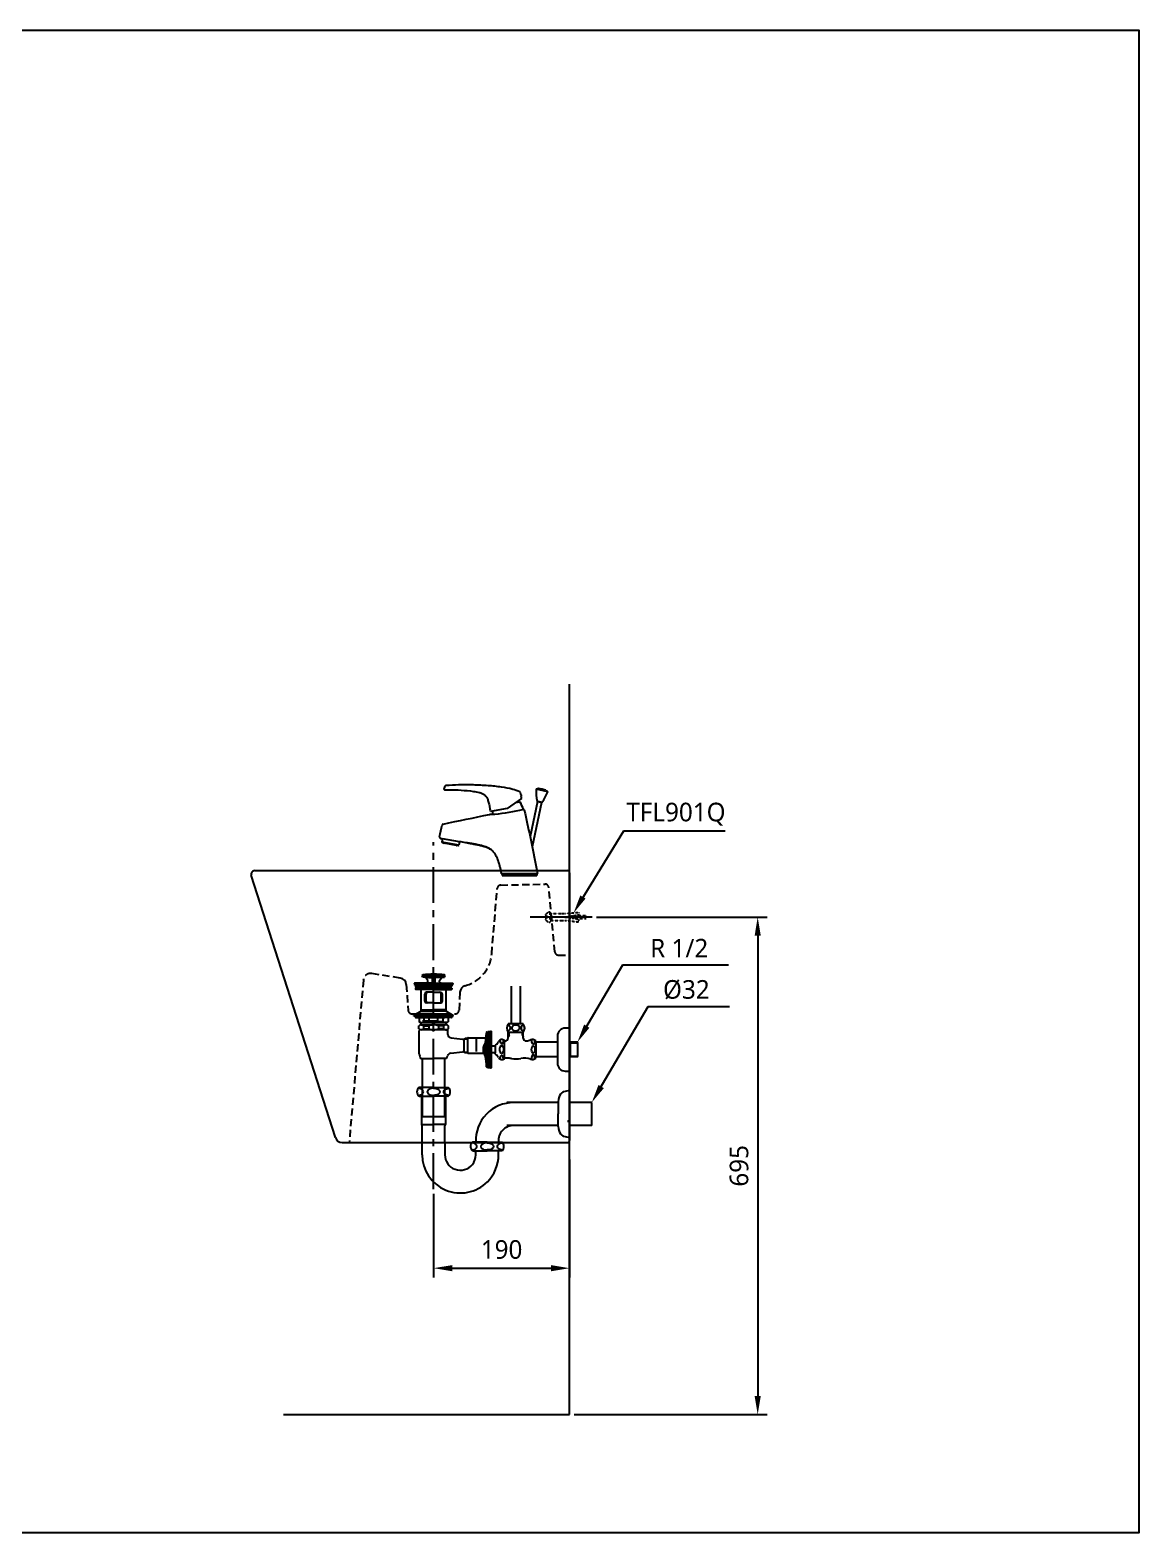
# Model space of a CAD drawing. Extents: x 7158 to 10258, y -4678 to -2578.
# Drawn here: x 8708 to 10258, y -4678 to -2578 of the extents above; entities that cross this region are included whole.
import ezdxf

# ---------------------------------------------------------------- set-up
doc = ezdxf.new("R2010")
doc.units = 0
doc.header["$LTSCALE"] = 20
doc.header["$MEASUREMENT"] = 0
for name, pattern in [('CENTER', [2, 1.25, -0.25, 0.25, -0.25]), ('CENTER2', [1.125, 0.75, -0.125, 0.125, -0.125]), ('HIDDEN', [0.375, 0.25, -0.125]), ('HIDDEN2', [0.1875, 0.125, -0.0625])]:
    doc.linetypes.add(name, pattern=pattern)
doc.layers.get('0').update_dxf_attribs({"linetype": 'CONTINUOUS'})
doc.layers.get('DEFPOINTS').update_dxf_attribs({"linetype": 'CONTINUOUS'})
for name, color, linetype in [('1', 1, 'CONTINUOUS'), ('2', 2, 'HIDDEN'), ('3', 3, 'CONTINUOUS'), ('4', 4, 'CONTINUOUS'), ('5', 5, 'CONTINUOUS'), ('6', 6, 'CONTINUOUS'), ('7', 7, 'CONTINUOUS'), ('CENTER', 2, 'CENTER')]:
    doc.layers.add(name, color=color, linetype=linetype)
doc.styles.get("Standard").update_dxf_attribs({"font": 'NanumGothic.ttf'})
doc.dimstyles.get("Standard").update_dxf_attribs({"dimtxt": 2.5, "dimasz": 2, "dimexe": 2, "dimexo": 1, "dimgap": 1.5, "dimtad": 1, "dimdec": 0, "dimlfac": 10, "dimrnd": 0.5, "dimzin": 0, "dimdsep": 46, "dimtxsty": 'Standard', "dimcen": 0, "dimclrt": 2, "dimadec": 0, "dimazin": 0, "dimtfac": 1, "dimtdec": 0, "dimtmove": 0, "dimatfit": 3, "dimfxl": 1, "dimtolj": 1, "dimtzin": 0, "dimarcsym": 0})

# ---------------------------------------------------------------- blocks, each defined once
blk = doc.blocks.new('A$C0DEF28B4')
at = {"layer": '3'}
for p, q in [((12.5, 194.6), (11.3, 196.7)), ((11.4, 196.5), (27.5, 196.5)), ((27.5, 194.6), (12.5, 194.6)), ((15, 194.4), (25.7, 193.7)), ((19.2, 189.7), (16.5, 193.6)), ((27.5, 194.6), (25.7, 193.7)), ((25.7, 193.7), (25.7, 186)), ((27, 194.3), (26.5, 187.9)), ((43.6, 196.5), (27.5, 196.5)), ((27.5, 194.6), (29.2, 193.7)), ((27.5, 194.6), (42.5, 194.6)), ((28, 194.3), (28.4, 187.9)), ((40, 194.4), (29.2, 193.7)), ((29.2, 193.7), (29.2, 186)), ((35.8, 189.7), (38.5, 193.6)), ((42.5, 194.6), (43.7, 196.7)), ((0.5, 185.6), (0.5, 185)), ((0.5, 185), (2.6, 183.5)), ((0.5, 185), (27.5, 185)), ((10.2, 186), (0.9, 186)), ((2.2, 183.3), (2.2, 182)), ((2.2, 179), (2.2, 177.7)), ((8.5, 183.5), (2.4, 183.5)), ((27.5, 177.5), (2.4, 177.5)), ((27.5, 181.5), (2.7, 181.5)), ((27.5, 179.5), (2.7, 179.5)), ((8.5, 183.5), (27.5, 183.5)), ((10, 146.9), (10, 177.5)), ((27.5, 186), (10.2, 186)), ((15.1, 161), (15.1, 171)), ((16.9, 161), (16.9, 171)), ((17.1, 186), (18.6, 186.8)), ((27.5, 173.5), (17.6, 173.5)), ((26.5, 188), (27.5, 188)), ((26.8, 186), (26.5, 188)), ((28.4, 188), (27.5, 188)), ((27.5, 186), (44.8, 186)), ((54.5, 185), (27.5, 185)), ((46.5, 183.5), (27.5, 183.5)), ((27.5, 181.5), (52.3, 181.5)), ((27.5, 179.5), (52.3, 179.5)), ((27.5, 177.5), (52.6, 177.5)), ((27.5, 173.5), (37.4, 173.5)), ((28.2, 186), (28.4, 188)), ((37.9, 186), (36.4, 186.8)), ((38.1, 161), (38.1, 171)), ((39.9, 161), (39.9, 171)), ((44.8, 186), (54.1, 186)), ((45, 146.9), (45, 177.5)), ((46.5, 183.5), (52.6, 183.5)), ((54.5, 185), (52.4, 183.5)), ((52.8, 183.3), (52.8, 182)), ((52.8, 179), (52.8, 177.7)), ((54.5, 185.6), (54.5, 185)), ((10.7, 149), (10, 150.2)), ((10, 149), (27.5, 149)), ((10.7, 146.9), (10.7, 149)), ((27.5, 158.5), (17.6, 158.5)), ((27.5, 158.5), (37.4, 158.5)), ((45, 149), (27.5, 149)), ((44.3, 149), (45, 150.2)), ((44.3, 146.9), (44.3, 149)), ((10, 146.9), (0, 140.9)), ((0, 139.9), (0, 140.9)), ((0, 140.9), (27.5, 140.9)), ((10, 139.9), (0, 139.9)), ((1.8, 139.9), (1.8, 138.6)), ((2.3, 138.1), (7.3, 138.1)), ((6.8, 122.4), (6.8, 126.6)), ((7.3, 138.1), (7.3, 132)), ((7.3, 138.1), (27.5, 138.1)), ((8.3, 131.4), (7.3, 132)), ((8.3, 131.4), (9.7, 131.4)), ((9.7, 131.4), (27.5, 131.4)), ((10, 146.9), (27.5, 146.9)), ((45, 139.9), (10, 139.9)), ((10, 128), (10, 131.4)), ((10.1, 128), (27.3, 128)), ((13.5, 126.6), (13.5, 122.4)), ((13.5, 126.6), (20.9, 126.6)), ((14.1, 132), (14.1, 138.1)), ((14.1, 132), (21.5, 132)), ((20.9, 126.6), (20.9, 122.4)), ((21.5, 132), (21.5, 138.1)), ((45, 146.9), (27.5, 146.9)), ((55, 140.9), (27.5, 140.9)), ((47.7, 138.1), (27.5, 138.1)), ((45.3, 131.4), (27.5, 131.4)), ((44.9, 128), (27.7, 128)), ((33.5, 132), (33.5, 138.1)), ((40.9, 132), (33.5, 132)), ((41.5, 126.6), (34.1, 126.6)), ((34.1, 126.6), (34.1, 122.4)), ((40.9, 132), (40.9, 138.1)), ((41.5, 126.6), (41.5, 122.4)), ((45, 146.9), (55, 140.9)), ((45, 139.9), (55, 139.9)), ((45, 128), (45, 131.4)), ((46.7, 131.4), (45.3, 131.4)), ((46.7, 131.4), (47.7, 132)), ((52.7, 138.1), (47.7, 138.1)), ((47.7, 138.1), (47.7, 132)), ((48.2, 122.4), (48.2, 126.6)), ((53.2, 139.9), (53.2, 138.6)), ((55, 139.9), (55, 140.9)), ((7.5, 87.4), (7.5, 120)), ((27.5, 121), (8.5, 121)), ((13.5, 122.4), (20.9, 122.4)), ((44.9, 121), (27.5, 121)), ((41.5, 122.4), (34.1, 122.4)), ((44.3, 121), (44.9, 121)), ((44.9, 121), (45.3, 121)), ((46.5, 121), (45, 121)), ((47.5, 114.6), (47.5, 120)), ((52, 109.7), (68, 107.9)), ((70, 108.2), (75.1, 108.2)), ((70.2, 89.8), (70.2, 108.3)), ((71.5, 109), (71.5, 108.2)), ((75.2, 109), (71.5, 109)), ((75.1, 108.2), (75.1, 109.2)), ((75.1, 88.8), (75.1, 108.2)), ((75.9, 110), (101.1, 110)), ((87.5, 90.5), (87.5, 107.9)), ((102.6, 108.5), (102.6, 102.7)), ((51.4, 88.3), (68, 90.1)), ((70.2, 89.8), (75.1, 89.8)), ((71.5, 89), (71.5, 89.8)), ((75.2, 89), (71.5, 89)), ((101.1, 88), (75.9, 88)), ((102.6, 102.7), (102.6, 89.5)), ((9.5, 81), (27.5, 81)), ((11.6, 81), (11.6, 0)), ((45.5, 81), (27.5, 81)), ((43.4, 0), (43.4, 81)), ((11.6, 0), (43.4, 0))]:
    blk.add_line(p, q, dxfattribs=at)
for centre, radius, start, end in [((12.3, 196.5), 1.1, 97.3204, 169.4262), ((27.5, 78.6), 120, 90, 97.3204), ((14.9, 192.4), 2, 35.2023, 86.2618), ((17.6, 188.6), 2, 300, 35.2023), ((27.5, 78.6), 120, 82.6796, 90), ((37.4, 188.6), 2, 144.7977, 240), ((40.1, 192.4), 2, 93.7382, 144.7977), ((42.6, 196.5), 1.1, 10.5738, 82.6796), ((0.9, 185.6), 0.4, 90, 180), ((2.4, 183.3), 0.2, 90, 180), ((2.7, 182), 0.5, 180, 270), ((2.7, 179), 0.5, 90, 180), ((2.4, 177.7), 0.2, 180, 270), ((6, 180.5), 1, 270, 90), ((17.6, 171), 2.5, 90, 180), ((19.4, 171), 2.5, 90, 180), ((35.6, 171), 2.5, 0, 90), ((37.4, 171), 2.5, 0, 90), ((49, 180.5), 1, 90, 270), ((52.3, 182), 0.5, 270, 0), ((52.3, 179), 0.5, 0, 90), ((52.6, 183.3), 0.2, 0, 90), ((52.6, 177.7), 0.2, 270, 0), ((54.1, 185.6), 0.4, 0, 90), ((17.6, 161), 2.5, 180, 270), ((19.4, 161), 2.5, 180, 270), ((35.6, 161), 2.5, 270, 0), ((37.4, 161), 2.5, 270, 0), ((2.3, 138.6), 0.5, 180, 270), ((10.1, 123.3), 4.7, 43.9409, 136.0591), ((10.7, 141.6), 10.2, 250.5679, 289.4321), ((27, 114.4), 13.6, 89.0643, 116.6472), ((27.3, 160.9), 29.5, 258.5956, 270.3737), ((27.7, 160.9), 29.5, 269.6263, 281.4044), ((28, 114.4), 13.6, 63.3528, 90.9357), ((44.3, 141.6), 10.2, 250.5679, 289.4321), ((44.9, 123.3), 4.7, 43.9409, 136.0591), ((52.7, 138.6), 0.5, 270, 0), ((10.1, 125.7), 4.7, 223.9409, 316.0591), ((8.5, 120), 1, 90, 180), ((27, 134.6), 13.6, 243.3528, 270.9357), ((28, 134.6), 13.6, 269.0643, 296.6472), ((44.9, 125.7), 4.7, 223.9409, 316.0591), ((46.5, 120), 1, 0, 90), ((52.5, 114.6), 5, 180, 263.8845), ((68.4, 112.9), 5, 265.3322, 308.1927), ((75.9, 109.2), 0.8, 90, 180), ((101.1, 108.5), 1.5, 0, 90), ((20.5, 87.9), 13, 182.42, 212.3), ((34.5, 87.9), 13, 327.7, 345.0405), ((51.9, 83.3), 5, 96.1155, 165.0405), ((68.4, 85.1), 5, 51.8073, 94.6678), ((75.9, 88.8), 0.8, 180, 270), ((101.1, 89.5), 1.5, 270, 0)]:
    blk.add_arc(centre, radius, start, end, dxfattribs=at)
at = {"layer": '7', "extrusion": (0, 1, 0)}
blk.add_line((7, 143.4, -9.3), (48, 143.4, -9.3), dxfattribs=at)
blk.add_line((7, 143.4, -9.3), (48, 143.4, -9.3), dxfattribs=at)
blk = doc.blocks.new('A$C60C84702')
at = {"layer": '4'}
for p, q in [((6.7, 147.4), (2.4, 147.4)), ((6.7, 147.4), (2.4, 147.4)), ((22.9, 147.4), (6.7, 147.4)), ((22.9, 147.4), (6.7, 147.4)), ((22.9, 147.4), (39.2, 147.4)), ((22.9, 147.4), (39.2, 147.4)), ((39.2, 147.4), (43.5, 147.4)), ((39.2, 147.4), (43.5, 147.4)), ((2.8, 135.4), (2.4, 135.4)), ((2.8, 135.4), (22.9, 135.4)), ((6.1, 135.4), (6.1, 95.6)), ((43.1, 135.4), (22.9, 135.4)), ((39.7, 135.4), (39.7, 95.6)), ((43.1, 135.4), (43.5, 135.4)), ((6.1, 95.6), (22.9, 95.6)), ((7.1, 53.4), (7.1, 93.9)), ((39.7, 95.6), (22.9, 95.6)), ((38.8, 70.8), (38.8, 93.9)), ((38.8, 70.8), (38.8, 53.4)), ((81.6, 71.1), (77.3, 71.1)), ((97.9, 71.1), (81.6, 71.1)), ((97.9, 71.1), (97.9, 71.1)), ((98, 71.1), (97.9, 71.1)), ((98, 71.1), (114.3, 71.1)), ((114.3, 71.1), (118.6, 71.1)), ((77.7, 59.1), (97.9, 59.1)), ((81.1, 59.1), (81.1, 58.4)), ((82.1, 53.4), (82.1, 56.8)), ((118.2, 59.1), (98, 59.1)), ((113.8, 53.4), (113.8, 59.1))]:
    blk.add_line(p, q, dxfattribs=at)
for points in [[(8.7, 141.4, 0.155217), (8.1, 143.2, 0.106747), (6.1, 145.1, 0.073043), (3.3, 146.2, 0.028511), (1.6, 146.6, 0.059523)], [(1.6, 136.2, 0.028511), (3.3, 136.5, 0.073043), (6.1, 137.6, 0.106747), (8.1, 139.5, 0.155217), (8.7, 141.4, 0.155217)], [(14.7, 143.1, 0.32729), (14.7, 139.6, 0.106373), (16.7, 137.8, 0.071219), (19.4, 136.8, 0.057537), (22.9, 136.4, 0.057537)], [(22.9, 146.4, 0.057537), (19.4, 146, 0.071219), (16.7, 144.9, 0.106373), (14.7, 143.1, 0.159483)], [(22.9, 146.4, 0.057537), (19.4, 146, 0.071219), (16.7, 144.9, 0.106373), (14.7, 143.1, 0.159483)], [(22.9, 146.4, -0.057537), (26.5, 146, -0.071219), (29.2, 144.9, -0.106373), (31.2, 143.1, -0.159483)], [(22.9, 146.4, -0.057537), (26.5, 146, -0.071219), (29.2, 144.9, -0.106373), (31.2, 143.1, -0.159483)], [(31.2, 143.1, -0.32729), (31.2, 139.6, -0.106373), (29.2, 137.8, -0.071219), (26.5, 136.8, -0.057537), (22.9, 136.4, -0.057537)], [(37.1, 141.4, -0.155217), (37.7, 143.2, -0.106747), (39.8, 145.1, -0.073043), (42.5, 146.2, -0.028511), (44.3, 146.6, -0.059523)], [(44.3, 136.2, -0.028511), (42.5, 136.5, -0.073043), (39.8, 137.6, -0.106747), (37.7, 139.5, -0.155217), (37.1, 141.4, -0.155217)], [(83.7, 65.1, 0.155217), (83.1, 66.9, 0.106747), (81, 68.8, 0.073043), (78.2, 69.9, 0.028511), (76.5, 70.3, 0.059523)], [(76.5, 59.9, 0.028511), (78.2, 60.2, 0.073043), (81, 61.3, 0.106747), (83.1, 63.2, 0.155217), (83.7, 65.1, 0.155217)], [(89.6, 66.8, 0.32729), (89.6, 63.3, 0.106373), (91.6, 61.5, 0.071219), (94.3, 60.5, 0.057537), (97.9, 60.1, 0.057537)], [(97.9, 70.1, 0.05879), (94.3, 69.7, 0.071219), (91.6, 68.6, 0.106373), (89.6, 66.8, 0.159483)], [(97.9, 70.1, -0.05879), (101.6, 69.7, -0.071219), (104.3, 68.6, -0.106373), (106.3, 66.8, -0.159483)], [(106.3, 66.8, -0.32729), (106.3, 63.3, -0.106373), (104.3, 61.5, -0.071219), (101.6, 60.5, -0.057537), (98, 60.1, -0.057537)], [(112.2, 65.1, -0.155217), (112.8, 66.9, -0.106747), (114.9, 68.8, -0.073043), (117.6, 69.9, -0.028511), (119.4, 70.3, -0.059523)], [(119.4, 59.9, -0.028511), (117.6, 60.2, -0.073043), (114.9, 61.3, -0.106747), (112.8, 63.2, -0.155217), (112.2, 65.1, -0.155217)]]:
    blk.add_lwpolyline(points, format="xyb", dxfattribs=at)
for centre, radius, start, end in [((7.7, 141.4), 8, 131.4096, 228.5904), ((38.2, 141.4), 8, 311.4096, 48.5904), ((135.2, 72.9), 53.4, 90, 181.9326), ((7.1, 95.6), 1, 180, 238.7026), ((6.1, 93.9), 0.925, 0, 58.7026), ((39.7, 93.9), 0.925, 121.2974, 180), ((38.7, 95.6), 1, 301.2974, 0), ((135.2, 72.9), 21.6, 90, 184.7747), ((82.6, 65.1), 8, 131.4096, 228.5904), ((113.3, 65.1), 8, 311.4096, 48.5904), ((60.4, 53.4), 53.4, 180, 314.9403), ((60.4, 53.4), 21.6, 180, 320.796), ((60.4, 53.4), 21.6, 320.796, 0), ((65.1, 47.8), 19.2, 28.0637, 33.4561), ((60.4, 53.4), 53.4, 314.9403, 0)]:
    blk.add_arc(centre, radius, start, end, dxfattribs=at)
blk = doc.blocks.new('A$C7012546D')
at = {"layer": '4'}
for p, q in [((16, 65), (16, 0)), ((0, 49.9), (0, 32.5)), ((47.1, 48.4), (16, 48.4)), ((47.1, 16.6), (47.1, 48.4)), ((0, 15.1), (0, 32.5)), ((47.1, 16.6), (16, 16.6))]:
    blk.add_line(p, q, dxfattribs=at)
for centre, radius, start, end in [((11.3, 54.1), 10, 111.1927, 142.8035), ((17.5, 35), 30, 92.866, 109.0071), ((20, 49), 20, 146.2077, 177.4359), ((20, 16), 20, 182.5641, 213.7923), ((11.3, 10.9), 10, 217.1965, 248.8073), ((17.5, 30), 30, 250.9929, 267.134)]:
    blk.add_arc(centre, radius, start, end, dxfattribs=at)
blk = doc.blocks.new('*D48')
at = {"layer": '1', "color": 3, "lineweight": -2, "transparency": 16777216}
for p, q in [((9462.5, -4156), (9462.5, -4321)), ((9272.5, -4204), (9272.5, -4321)), ((9298.5, -4308), (9436.5, -4308))]:
    blk.add_line(p, q, dxfattribs=at)
at = {"layer": '1', "color": 3, "transparency": 16777216}
for points in [[(9298.5, -4303.7), (9298.5, -4312.3), (9272.5, -4308)], [(9436.5, -4303.7), (9436.5, -4312.3), (9462.5, -4308)]]:
    blk.add_solid(points, dxfattribs=at)
at = {"layer": 'DEFPOINTS', "color": 0, "transparency": 16777216}
for p in [(9462.5, -4149.5), (9272.5, -4197.5), (9462.5, -4308)]:
    blk.add_point(p, dxfattribs=at)
at = {"layer": '1', "color": 2, "transparency": 16777216, "insert": (9367.5, -4282), "char_height": 26, "attachment_point": 5}
blk.add_mtext('\\A1;190', dxfattribs=at)
blk = doc.blocks.new('*D49')
at = {"layer": '1', "color": 3, "lineweight": -2, "transparency": 16777216}
for p, q in [((9500.4, -3817.5), (9738.5, -3817.5)), ((9725.5, -3843.5), (9725.5, -4486.5)), ((9469, -4512.5), (9738.5, -4512.5))]:
    blk.add_line(p, q, dxfattribs=at)
at = {"layer": '1', "color": 3, "transparency": 16777216}
for points in [[(9721.2, -3843.5), (9729.8, -3843.5), (9725.5, -3817.5)], [(9721.2, -4486.5), (9729.8, -4486.5), (9725.5, -4512.5)]]:
    blk.add_solid(points, dxfattribs=at)
at = {"layer": 'DEFPOINTS', "color": 0, "transparency": 16777216}
for p in [(9493.9, -3817.5), (9462.5, -4512.5), (9725.5, -4512.5)]:
    blk.add_point(p, dxfattribs=at)
at = {"layer": '1', "color": 2, "transparency": 16777216, "insert": (9699.5, -4165), "char_height": 26, "attachment_point": 5, "rotation": 90}
blk.add_mtext('\\A1;695', dxfattribs=at)
blk = doc.blocks.new('A$C510B3A89')
at = {"layer": '1', "color": 7}
blk.add_line((87.4, 0), (136.2, 0), dxfattribs=at)
at = {"layer": '7'}
for p, q in [((114.8, 107.8), (94.8, 93.8)), ((114, 113), (114.3, 111)), ((138.2, 121.6), (135.2, 120.7)), ((151.3, 117.3), (135.2, 120.7)), ((138.2, 121.6), (138.2, 121.6)), ((148.9, 119.3), (149, 119.3)), ((149, 119.3), (151.3, 117.3)), ((94.8, 93.8), (71.3, 89.6)), ((112.1, 102.8), (106.2, 101.8)), ((112.4, 91.7), (117.7, 92.7)), ((136.9, 103.5), (126.6, 54.8)), ((142.8, 102.2), (129.6, 40.1)), ((143.4, 102.4), (136.3, 103.9)), ((136.7, 103.5), (137.9, 103.3)), ((141.8, 102.4), (137.9, 103.3)), ((141.8, 102.4), (142.9, 102.2)), ((4.4, 51.6), (3.5, 46.7)), ((4.4, 45.9), (3.5, 46.7)), ((27.1, 42.5), (3.5, 46.7)), ((28, 47.4), (4.4, 51.6)), ((4.4, 45.9), (6.1, 45.6)), ((24.3, 42.4), (6.1, 45.6)), ((23.9, 42.3), (6.5, 45.4)), ((24.3, 42.4), (26.1, 42.1)), ((26.1, 42.1), (27.1, 42.5)), ((28, 47.4), (27.1, 42.5)), ((28.5, 47.3), (28, 47.4)), ((126.6, 54.8), (137.2, 3)), ((86.4, 3), (86.3, 3.5)), ((87.4, 3), (87.4, 0)), ((136.2, 3), (136.2, 0))]:
    blk.add_line(p, q, dxfattribs=at)
at = {"layer": '7', "color": 7}
for p, q in [((86.4, 3), (115.5, 3)), ((115.5, 3), (137.2, 3))]:
    blk.add_line(p, q, dxfattribs=at)
at = {"layer": '7'}
for centre, radius, start, end in [((7.8, 121.4), 1.5, 154.2972, 270.8052), ((9.3, 124.4), 1.5, 93.6966, 151.3141), ((111.8, 115.8), 1.5, 12.9441, 66.1922), ((205.1, 117.1), 70, 177.0153, 190.8327), ((133.2, 71.8), 50, 71.7204, 84.2796), ((86, 142.4), 70, 325.1673, 338.9847), ((108.9, 87.5), 35, 175.6305, 182.5585), ((112.2, 102.3), 0.5, 34.0977, 100), ((83.6, 83), 35, 15.8809, 34.0977), ((116.7, 91), 2, 12.5419, 57.7542), ((136.8, 104), 0.5, 190.8327, 258), ((143, 102.7), 0.5, 258, 325.1673), ((5.5, 70.1), 2, 103.7822, 164.229), ((2, 54), 2, 167.6446, 258.9831), ((6.6, 45.9), 0.5, 206.8699, 260), ((24, 42.8), 0.5, 260, 313.1301)]:
    blk.add_arc(centre, radius, start, end, dxfattribs=at)
for points in [[(112.4, 117.2), (102.3, 120.6), (86.8, 123.7), (68, 125.7), (47.4, 126.7), (26.8, 126.7), (9.2, 125.9)], [(8, 125.2), (6.4, 122.1)], [(7.8, 119.9), (12.9, 120), (30.3, 119.5), (47.5, 117.8), (55.5, 116.4)], [(55.5, 116.4), (57.6, 115.9), (59.6, 115), (61.5, 113.9), (63.2, 112.5), (64.7, 110.9), (66, 109.2), (67, 107.2), (67.8, 105.2)], [(67.8, 105.2), (68.6, 102.3), (70, 96.1), (71.2, 89.8), (71.3, 89.6)], [(114, 113), (113.6, 114.6), (113.3, 116.2)], [(114.8, 108.1), (114.6, 108.8), (114.5, 109.6), (114.4, 110.2), (114.4, 110.6), (114.3, 110.9), (114.3, 111)], [(5, 72.1), (69.9, 85.6)], [(69.9, 85.6), (70.2, 85.6), (70.9, 85.7), (72.3, 85.8), (112.4, 91.7)], [(3.9, 51.6), (4.1, 51.6), (4.4, 51.6)], [(38.9, 45.7), (30.1, 47.1), (28.5, 47.3)], [(56, 42.6), (52.3, 43.4), (48.2, 44.2), (43.7, 44.9), (38.9, 45.7)], [(38.9, 45.7), (45, 44.7), (51, 43.6), (56, 42.6)], [(72.5, 36), (71, 37.1), (68.6, 38.5), (66.1, 39.6), (63.5, 40.5), (61, 41.3), (58.5, 42), (56, 42.6)], [(56, 42.6), (61.1, 41.3), (65.9, 39.7), (70, 37.7), (72.5, 36)], [(73.1, 35.4), (72.5, 36)], [(72.5, 36), (73.1, 35.4)], [(73.1, 35.4), (76.1, 32.2), (78.5, 28.4), (80.4, 24.4), (81.9, 20.3), (83.2, 16.1), (84.4, 11.9), (85.4, 7.7), (86.3, 3.5)]]:
    blk.add_spline(points, degree=3, dxfattribs=at)
for points in [[(114.8, 107.8), (114.8, 107.9), (114.8, 108), (114.8, 108.1)], [(118.6, 91.4), (121.3, 79.2), (123.9, 67), (126.6, 54.8)], [(0, 54.5), (1.2, 59.9), (2.4, 65.3), (3.6, 70.7)]]:
    blk.add_open_spline(points, degree=3, dxfattribs=at)
blk.add_open_spline([(1.6, 52.1), (1.9, 52), (2.7, 51.8), (3.5, 51.7), (3.9, 51.6)], degree=3, knots=[0.173317, 0.173317, 0.173317, 0.173317, 1.25795, 2.514058, 2.514058, 2.514058, 2.514058], dxfattribs=at)

msp = doc.modelspace()

# ---------------------------------------------------------------- linework, layer by layer
at = {"color": 2, "linetype": 'HIDDEN', "ltscale": 2}
for p, q in [((9441.9, -3866.1), (9433.4, -3775.9)), ((9446.9, -3870.5), (9462.5, -3870.5)), ((9234.3, -3911.7, 0), (9236.9, -3948.1)), ((9309.3, -3922.4), (9308, -3948.1)), ((9241.9, -3952.5), (9303, -3952.5))]:
    msp.add_line(p, q, dxfattribs=at)
at = {"color": 7, "linetype": 'CENTER2', "ltscale": 0.05}
msp.add_line((9493.9, -3817.5), (9407.3, -3817.5), dxfattribs=at)
at = {"color": 3}
for p, q in [((9536.5, -3884.6), (9483.6, -3975)), ((9684.5, -3884.6), (9536.5, -3884.6)), ((9571.9, -3942.8), (9503.6, -4059.4)), ((9685.9, -3942.8), (9571.9, -3942.8))]:
    msp.add_line(p, q, dxfattribs=at)
at = {"color": 2, "linetype": 'HIDDEN', "ltscale": 5}
msp.add_line((9257, -3962.5), (9277.5, -3962.5), dxfattribs=at)
at = {"color": 7, "linetype": 'HIDDEN2', "ltscale": 0.05}
msp.add_lwpolyline([(9435.2, -3824.6), (9435.2, -3810.4, 0.316317), (9428.6, -3815.1), (9430.3, -3815.1), (9430.3, -3819.9), (9428.6, -3819.9, 0.316317)], format="xyb", close=True, dxfattribs=at)
for points in [[(9435.2, -3822), (9451, -3822), (9456.1, -3822), (9475.7, -3824.2), (9475.4, -3820.6), (9456.1, -3817.5), (9475.4, -3814.1), (9476.1, -3811), (9456.1, -3813), (9451, -3813), (9435.2, -3813)], [(9467.2, -3819.3), (9485.7, -3819.3), (9485.7, -3815.7), (9466.3, -3815.7)]]:
    msp.add_lwpolyline(points, dxfattribs=at)
at = {"color": 2, "linetype": 'HIDDEN', "ltscale": 2}
for centre, start, end in [((9446.9, -3865.5), 186.6044, 270), ((9241.9, -3947.5), 186.6755, 270), ((9303, -3947.5), 270, 353.3245)]:
    msp.add_arc(centre, 5, start, end, dxfattribs=at)
at = {"color": 2, "ltscale": 2}
for centre, start, end in [((9224.3, -3912.4, 0), 4.1889, 81.2204), ((9319.3, -3922.9), 104.852, 177.0931)]:
    msp.add_arc(centre, 10, start, end, dxfattribs=at)
at = {"layer": '1'}
for p, q in [((9462.5, -4512.5), (9462.5, -3491.9)), ((9062.5, -4512.5), (9462.5, -4512.5))]:
    msp.add_line(p, q, dxfattribs=at)
at = {"layer": '1', "color": 3}
for p, q in [((9537.9, -3697.5), (9478.2, -3794.5)), ((9679.8, -3697.5), (9537.9, -3697.5))]:
    msp.add_line(p, q, dxfattribs=at)
for points in [[(9484.9, -3791.5), (9477.5, -3787.2), (9468.1, -3811.8)], [(9490.3, -3972), (9482.8, -3967.6), (9473.5, -3992.3)], [(9510.4, -4056.4), (9502.9, -4052), (9493.5, -4076.6)]]:
    msp.add_solid(points, dxfattribs=at)
at = {"layer": '2', "color": 2, "linetype": 'HIDDEN', "ltscale": 2}
for p, q in [((9247, -3957.5), (9267.5, -3957.5)), ((9257.5, -3957.5), (9278, -3957.5)), ((9278, -3957.5), (9288, -3957.5))]:
    msp.add_line(p, q, dxfattribs=at)
at = {"layer": '3', "color": 7}
for p, q in [((9022.5, -3752.5), (9459.5, -3752.5)), ((9462.5, -3755.5), (9462.5, -4129.5)), ((9135.2, -4125.6), (9017.7, -3759)), ((9144.7, -4132.5), (9459.5, -4132.5))]:
    msp.add_line(p, q, dxfattribs=at)
at = {"layer": '3', "color": 2, "linetype": 'HIDDEN', "ltscale": 2}
for p, q in [((9353.7, -3868.7), (9361.4, -3777.4)), ((9366.3, -3772.7), (9428.3, -3771.3)), ((9174.3, -3905.4, 0), (9154.5, -4132.5)), ((9225.8, -3902.6, 0), (9186.2, -3896.4, 0))]:
    msp.add_line(p, q, dxfattribs=at)
at = {"layer": '3', "color": 7}
for centre, radius, start, end in [((9022.5, -3757.5), 5, 90, 197.7794), ((9459.5, -3755.5), 3, 0, 90), ((9459.5, -4099.8), 3, 275.5632, 0), ((9144.7, -4122.5), 10, 197.7794, 270), ((9459.5, -4129.5), 3, 270, 0)]:
    msp.add_arc(centre, radius, start, end, dxfattribs=at)
at = {"layer": '3', "color": 2, "linetype": 'HIDDEN', "ltscale": 2}
for centre, radius, start, end in [((9366.4, -3777.7), 5, 91.322, 175.5513), ((9428.4, -3776.3), 5, 5.0457, 91.322), ((9303.9, -3864.9), 50, 284.852, 355.5513)]:
    msp.add_arc(centre, radius, start, end, dxfattribs=at)
at = {"layer": '3', "color": 2, "linetype": 'HIDDEN', "ltscale": 2, "extrusion": (1.54644e-09, -4.15603e-10, 1)}
msp.add_arc((9184.2, -3906.2, 0), 10, 78.4398, 175.0165, dxfattribs=at)
at = {"layer": '4'}
for p, q in [((9446.5, -4076.6), (9374.7, -4076.6)), ((9446.5, -4108.4), (9374.7, -4108.4))]:
    msp.add_line(p, q, dxfattribs=at)
at = {"layer": '5'}
msp.add_lwpolyline([(7158.4, -2577.9), (10258.4, -2577.9), (10258.4, -4677.9), (7158.4, -4677.9)], close=True, dxfattribs=at)
at = {"layer": '6'}
for p, q in [((9381, -3913.8), (9381, -3966.5)), ((9393.7, -3913.8), (9393.7, -3966.5)), ((9393.7, -3966.5), (9376.8, -3966.5)), ((9397.8, -3966.5), (9393.7, -3966.5)), ((9346.4, -3978.5), (9346.4, -4002.5)), ((9347, -3978), (9347.8, -3978)), ((9347.8, -3978), (9348.3, -3977.5)), ((9347.8, -3978), (9347.8, -4002.5)), ((9348.3, -3977.5), (9348.3, -4002.5)), ((9348.3, -3977.5), (9351.5, -3977.5)), ((9348.3, -3977.9), (9351.8, -3977.9)), ((9348.3, -3978.9), (9351.8, -3978.9)), ((9348.3, -3979.9), (9351.8, -3979.9)), ((9348.3, -3980.9), (9351.8, -3980.9)), ((9348.3, -3981.9), (9351.8, -3981.9)), ((9348.3, -3982.9), (9351.8, -3982.9)), ((9348.3, -3983.9), (9351.8, -3983.9)), ((9348.3, -3984.9), (9351.8, -3984.9)), ((9348.3, -3985.9), (9351.8, -3985.9)), ((9348.3, -3986.9), (9351.8, -3986.9)), ((9348.3, -3987.9), (9351.8, -3987.9)), ((9348.3, -3988.9), (9351.8, -3988.9)), ((9348.3, -3989.9), (9351.8, -3989.9)), ((9351.8, -3977.2), (9351.8, -3977)), ((9351.8, -3977), (9353.3, -3977)), ((9351.8, -3977.2), (9351.8, -4002.5)), ((9353.3, -3978), (9353.3, -3977)), ((9353.3, -4002.5), (9353.3, -3978)), ((9371.4, -3990.5), (9371.4, -3989.8)), ((9397.8, -3978.5), (9376.8, -3978.5)), ((9376.8, -3986), (9376.8, -3978.5)), ((9378.1, -3982.5), (9376.8, -3984.7)), ((9378.1, -3982.5), (9376.8, -3982.5)), ((9378.1, -3982.5), (9378.1, -3978.5)), ((9396.6, -3982.5), (9396.6, -3978.5)), ((9396.6, -3982.5), (9397.8, -3984.7)), ((9397.8, -3982.5), (9396.6, -3982.5)), ((9397.8, -3986.4), (9397.8, -3978.5)), ((9445.5, -3983.5), (9445.5, -4021.5)), ((9462.5, -3972.5), (9456.5, -3972.5)), ((9462.5, -4032.5), (9462.5, -3972.5)), ((9346.4, -4026.5), (9346.4, -4002.5)), ((9347.8, -4027), (9347.8, -4002.5)), ((9348.3, -3990.9), (9351.8, -3990.9)), ((9348.3, -3991.9), (9351.8, -3991.9)), ((9348.3, -3992.9), (9351.8, -3992.9)), ((9348.3, -3993.9), (9351.8, -3993.9)), ((9348.3, -3994.9), (9351.8, -3994.9)), ((9348.3, -3995.9), (9351.8, -3995.9)), ((9348.3, -3996.9), (9351.8, -3996.9)), ((9348.3, -3997.9), (9351.8, -3997.9)), ((9348.3, -3998.9), (9351.8, -3998.9)), ((9348.3, -3999.9), (9351.8, -3999.9)), ((9348.3, -4000.9), (9351.8, -4000.9)), ((9348.3, -4001.9), (9351.8, -4001.9)), ((9348.3, -4027.5), (9348.3, -4002.5)), ((9348.3, -4003.1), (9351.8, -4003.1)), ((9348.3, -4004.1), (9351.8, -4004.1)), ((9348.3, -4005.1), (9351.8, -4005.1)), ((9348.3, -4006.1), (9351.8, -4006.1)), ((9348.3, -4007.1), (9351.8, -4007.1)), ((9348.3, -4008.1), (9351.8, -4008.1)), ((9348.3, -4009.1), (9351.8, -4009.1)), ((9348.3, -4010.1), (9351.8, -4010.1)), ((9351.8, -4027.8), (9351.8, -4002.5)), ((9358.4, -3997.8), (9353.3, -3997.8)), ((9353.3, -4028), (9353.3, -4002.5)), ((9358.4, -4007.3), (9353.3, -4007.3)), ((9358.4, -3996.8), (9358.4, -3997.8)), ((9358.4, -3997.8), (9358.4, -4007.3)), ((9358.4, -4008.3), (9358.4, -4007.3)), ((9363.3, -3991.2), (9362.7, -3992.2)), ((9371.4, -4014.5), (9371.4, -3990.5)), ((9372.3, -3990.5), (9371.4, -3990.5)), ((9372.3, -3991.3), (9371.4, -3991.3)), ((9372.3, -3991.3), (9373.6, -3990.3)), ((9372.3, -3991.3), (9372.3, -3990.5)), ((9415.3, -3993.3), (9415.3, -3990.5)), ((9445.5, -3992.3), (9415.3, -3992.3)), ((9415.3, -3993.3), (9415.3, -4011.8)), ((9473.5, -3992.3), (9462.5, -3992.3)), ((9462.5, -3992.9), (9462.5, -4012.2)), ((9464, -3993.3), (9463, -3992.3)), ((9464, -4012.8), (9464, -3992.3)), ((9464, -3993.3), (9474.5, -3993.3)), ((9474.5, -3993.3), (9473.5, -3992.3)), ((9474.3, -4011.8), (9474.3, -3993.3)), ((9347, -4027), (9347.8, -4027)), ((9347.8, -4027), (9348.3, -4027.5)), ((9348.3, -4011.1), (9351.8, -4011.1)), ((9348.3, -4012.1), (9351.8, -4012.1)), ((9348.3, -4013.1), (9351.8, -4013.1)), ((9348.3, -4014.1), (9351.8, -4014.1)), ((9348.3, -4015.1), (9351.8, -4015.1)), ((9348.3, -4016.1), (9351.8, -4016.1)), ((9348.3, -4017.1), (9351.8, -4017.1)), ((9348.3, -4018.1), (9351.8, -4018.1)), ((9348.3, -4019.1), (9351.8, -4019.1)), ((9348.3, -4020.1), (9351.8, -4020.1)), ((9348.3, -4021.1), (9351.8, -4021.1)), ((9348.3, -4022.1), (9351.8, -4022.1)), ((9348.3, -4023.1), (9351.8, -4023.1)), ((9348.3, -4024.1), (9351.8, -4024.1)), ((9348.3, -4025.1), (9351.8, -4025.1)), ((9348.3, -4026.1), (9351.8, -4026.1)), ((9348.3, -4027.1), (9351.8, -4027.1)), ((9348.3, -4027.5), (9351.5, -4027.5)), ((9351.8, -4028), (9351.8, -4027.8)), ((9351.8, -4028), (9353.3, -4028)), ((9363.3, -4013.8), (9362.7, -4012.9)), ((9372.3, -4013.8), (9371.4, -4013.8)), ((9375, -4014.5), (9371.4, -4014.5)), ((9371.4, -4015.2), (9371.4, -4014.5)), ((9372.3, -4013.8), (9373.6, -4014.5)), ((9372.3, -4014.5), (9372.3, -4013.8)), ((9415.3, -4014.5), (9415.3, -4011.8)), ((9445.5, -4012.8), (9415.3, -4012.8)), ((9415.3, -4012.8), (9415.3, -4012.9)), ((9415.3, -4014.5), (9415.3, -4012.9)), ((9473.5, -4012.8), (9462.5, -4012.8)), ((9463, -4012.8), (9464, -4011.8)), ((9464, -4011.8), (9474.5, -4011.8)), ((9473.5, -4012.8), (9474.5, -4011.8)), ((9456.5, -4032.5), (9462.5, -4032.5))]:
    msp.add_line(p, q, dxfattribs=at)
for centre, radius, start, end in [((9384.8, -3972.5), 10, 143.1301, 216.8699), ((9389.8, -3972.5), 10, 323.1301, 36.8699), ((9489.3, -4002.5), 145, 170.5066, 178.0569), ((9347, -3978.7), 0.7, 90, 170.5066), ((9351.5, -3977.2), 0.3, 270, 0), ((9367.9, -3993.9), 5.36, 49.5694, 150), ((9372.3, -3986), 4.5, 270, 0), ((9401.8, -3986.4), 4, 180, 277.7117), ((9399, -3965.8), 24.8, 277.7117, 290.9661), ((9410.4, -3995.5), 7, 45.4871, 110.9661), ((9456.5, -3983.5), 11, 90, 180), ((9355.6, -4002.6), 14, 141.7859, 179.7527), ((9355.6, -4002.4), 14, 180.2473, 218.2141), ((9489.3, -4002.5), 145, 178.0569, 189.4934), ((9350.6, -3985.2), 14, 303.8098, 330), ((9350.6, -4019.9), 14, 30, 56.1902), ((9347, -4026.3), 0.7, 189.4934, 270), ((9351.5, -4027.8), 0.3, 0, 90), ((9367.9, -4011.2), 5.36, 210, 310.4306), ((9375, -4052.5), 38, 80.6952, 90), ((9387.3, -3977.5), 38, 260.6952, 280.7373), ((9399, -4039.2), 24.8, 69.0339, 100.7373), ((9410.4, -4009.5), 7, 249.0339, 314.5), ((9456.5, -4021.5), 11, 180, 270)]:
    msp.add_arc(centre, radius, start, end, dxfattribs=at)
for centre, major_axis, ratio, start_param, end_param in [((9374.6, -3972.3), (-5.23, 0), 0.866391, 1.800504, 4.443058), ((9400, -3972.3), (-5.23, 0), 0.866391, -1.317473, 1.357378), ((9367.6, -3988.9), (0, 5.4), 0.478204, 1.649187, 4.692658), ((9411.8, -3990), (0, 5.22), 0.46009, 1.292018, 4.793095), ((9367.6, -4015.8), (0, 5.4), 0.478204, 4.6817, 7.825213), ((9411.8, -4014.9), (0, 5.22), 0.46009, 4.613779, 8.15122)]:
    msp.add_ellipse(centre, major_axis=major_axis, ratio=ratio, start_param=start_param, end_param=end_param, dxfattribs=at)
for centre, major_axis, ratio in [((9387.3, -3972.3), (5.23, 0), 0.866391), ((9367.6, -4002.5), (0, -5.4), 0.478204), ((9411.8, -4002.5), (0, -5.22), 0.46009)]:
    msp.add_ellipse(centre, major_axis=major_axis, ratio=ratio, dxfattribs=at)
at = {"layer": 'CENTER', "color": 2, "linetype": 'CENTER', "ltscale": 2}
msp.add_line((9272.5, -4197.5), (9272.5, -3712.6), dxfattribs=at)

# ---------------------------------------------------------------- block references
at = {"layer": '1'}
for name, p in [('A$C510B3A89', (9280.7, -3759.5)), ('A$C0DEF28B4', (9245, -4095.9, 9.3)), ('A$C60C84702', (9249.5, -4202.9)), ('A$C7012546D', (9446.5, -4125))]:
    msp.add_blockref(name, p, dxfattribs=at)

# ---------------------------------------------------------------- texts
at = {"layer": '1', "color": 2, "char_height": 26, "attachment_point": 5}
for s, insert in [('TFL901Q', (9611.2, -3673.7)), ('R 1/2', (9615.8, -3860.8)), ('%%C32', (9625.8, -3919))]:
    msp.add_mtext(s, dxfattribs=dict(at, insert=insert))

# ---------------------------------------------------------------- dimensions: what is measured, and where the dimension line sits
at = {"layer": '1'}
dim = msp.add_linear_dim(base=(9725.5, -4512.5), p1=(9493.9, -3817.5), p2=(9462.5, -4512.5), angle=90, dimstyle='Standard', override={"dimscale": 1.3, "dimtxt": 20, "dimasz": 20, "dimexe": 10, "dimexo": 5, "dimgap": 10, "dimlfac": 1, "dimzin": 8, "dimclrd": 3, "dimclre": 3, "dimfxl": 1.25, "dimarcsym": 1}, dxfattribs=at)
dim.commit()
dim.dimension.update_dxf_attribs({"geometry": '*D49', "text_midpoint": (9699.5, -4165)})
dim = msp.add_linear_dim(base=(9462.5, -4308), p1=(9272.5, -4197.5), p2=(9462.5, -4149.5), dimstyle='Standard', override={"dimscale": 1.3, "dimtxt": 20, "dimasz": 20, "dimexe": 10, "dimexo": 5, "dimgap": 10, "dimlfac": 1, "dimzin": 8, "dimclrd": 3, "dimclre": 3, "dimfxl": 1.25, "dimarcsym": 1}, dxfattribs=at)
dim.commit()
dim.dimension.update_dxf_attribs({"geometry": '*D48', "text_midpoint": (9367.5, -4282)})

doc.saveas('drawing.dxf')
